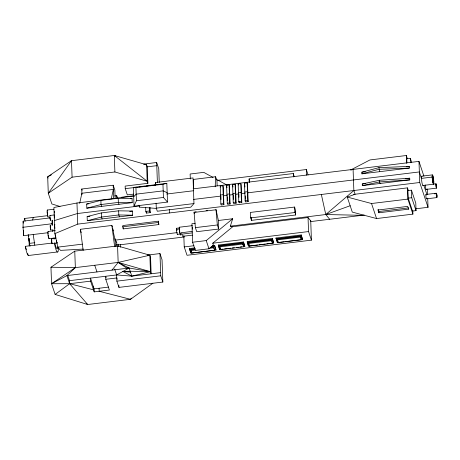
<?xml version="1.0" encoding="UTF-8"?>
<svg xmlns="http://www.w3.org/2000/svg" width="460" height="460" viewBox="0 0 460 460"><rect width="100%" height="100%" fill="white"/><g stroke="black" fill="none" stroke-linecap="round" stroke-linejoin="round"><path stroke-width="0.69" d="M193.275 188.801L193.648 179.4L215.596 176.726L216.959 180.797L217.143 185.782M215.199 186.8L215.596 176.726M192.355 225.641L179.296 227.234L179.273 227.637A4.427 0.586 83.1 0 0 179.826 232.95A4.427 0.586 83.1 0 0 180.728 234.951M58.627 247.451L58.121 251.545L57.546 252.166L56.827 251.511A18.751 2.472 83.1 0 1 54.274 242.799M122.751 226.814L122.826 225.544L158.458 221.208L158.844 224.555L123.211 228.896L122.751 226.814L158.384 222.479L158.458 221.208M123.211 228.896L123.286 227.625M50.082 217.896L23.155 221.168L23.052 227.579M32.683 220.012L33.172 217.683L33.781 217.356M79.66 203.4L81.903 193.246L113.355 189.422L111.268 198.898M50.376 226.061L50.387 227.683M310.73 220.817L308.045 217.528L232.783 226.688L230.345 226.142L232.691 218.742L218.396 220.495L216.027 209.766L194.074 212.434L194.373 213.773M134.032 206.155L136.413 200.755L135.936 187.559L133.354 187.433L134.032 206.155L167.503 202.078L166.83 183.356L133.354 187.433M250.522 217.919L250.861 217.172L251.344 220.38L295.665 214.987L295.521 211.031L294.641 207.046L250.326 212.439L250.522 217.919L294.837 212.526L295.176 211.778L295.665 214.987M294.25 175.973L293.911 176.72L293.428 173.512L249.113 178.905L249.239 182.327M131.313 298.137L130.508 299.31L87.693 304.514L55.131 294.423L51.554 283.722L50.956 267.237L74.756 251.143L117.57 245.933L149.856 255.202L150.558 257.295L151.15 273.78L150.454 271.688L149.856 255.202L118.162 262.413L75.354 267.622L50.956 267.237M133.63 194.131L127.322 194.896L125.235 188.657L125.143 186.087L147.884 183.321L147.286 166.836L146.59 164.749L114.298 155.486L71.49 160.689L48.283 193.269L51.865 203.958L60.001 206.482M436.396 193.637C436.247 202.371 438.748 191.573 434.51 193.867M111.993 270.118L118.162 262.413L117.57 245.933M155.457 185.374L155.353 182.528L193.039 177.945L193.965 203.573L190.785 207.161L157.308 211.238L156.279 208.156L156.095 203.176M133.693 196.799L136.171 194.149L163.185 190.865L167.164 192.723M70.495 161.632L71.49 160.689L72.088 177.18L48.283 193.269L47.69 176.784L71.49 160.689M74.756 251.143L75.354 267.622L66.918 275.597L51.554 283.722L69.627 283.699L90.609 281.146L94.202 291.881L109.382 290.036L105.788 279.3L105.679 276.27L106.128 277.616M351.043 170.016L353.09 169.395L353.849 190.515L325.778 214.532L230.345 226.142M195.149 223.307L191.929 223.704L192.596 242.236L206.23 240.58L232.691 218.742M192.596 242.236L195.339 250.435L208.972 248.774L213.394 245.122L212.756 243.213L232.783 226.688M55.131 294.423L69.627 283.699L93.512 289.823L93.403 286.798M152.887 283.21L130.508 299.31L99.182 291.278L99.073 288.248M51.554 283.722L75.354 267.622M147.344 255.105L159.959 253.569L162.046 259.808L162.852 282.049L118.962 287.391L116.869 281.152L116.644 274.936L129.105 268.036L150.454 271.688L131.813 276.132L116.644 274.936L69.517 280.675L67.712 275.275M51.376 174.834L47.69 176.784L48.139 178.118M350.704 169.958L369.955 159.942L406.306 155.52L407.399 158.786M83.191 249.078L60.478 250.378L57.828 247.135L54.849 233.628L77.734 224.118L419.733 182.499L428.036 207.299L415.311 208.851M412.787 210.623L412.913 214.13L376.556 218.558L352.291 212.1L347.26 197.07L355.097 194.241L353.849 190.515M350.163 205.741L325.778 214.532L321.35 194.471M54.378 220.576L77.349 213.549L139.719 205.959M361.842 172.184L378.908 167.658L409.291 166.405L409.354 168.061L361.899 173.834L361.842 172.184L365.274 171.764M361.899 173.834L378.965 169.309L409.354 168.061M86.675 204.039L100.884 200.382L118.203 198.271L132.06 198.519L132.21 202.664L86.831 208.19L86.675 204.039L88.797 203.786M86.831 208.19L101.033 204.527L118.352 202.423L132.21 202.664M87.13 216.579L101.338 212.917L118.657 210.812L132.514 211.059L132.664 215.205L87.279 220.725L87.13 216.579L89.953 216.234M87.279 220.725L101.487 217.062L118.806 214.958L132.664 215.205M135.936 187.559L162.949 184.27L166.83 183.356M362.267 183.983L379.362 180.285L409.716 178.21L409.779 179.86L362.325 185.633L362.267 183.983L365.7 183.563M362.325 185.633L379.419 181.936L409.779 179.86M133.831 196.075L76.969 202.998L53.906 207.506L54.849 233.628M143.922 164.047L156.664 162.495L158.752 168.734L159.252 182.505M147.286 166.836L156.78 165.68M72.088 177.18L114.896 171.971L147.183 181.234L147.884 183.321M125.235 188.657L133.641 187.634M135.044 187.461L137.149 187.208M139.248 186.95L140.651 186.783M142.755 186.524L144.854 186.271M146.257 186.099L148.361 185.84M150.46 185.587L152.565 185.328M153.968 185.161L155.371 184.989M217.609 180.331L306.314 169.539L308.079 174.823M411.66 162.397L410.297 158.32L406.766 158.752L406.916 162.869M114.626 195.948L116.719 195.695L117.616 198.375M133.797 195.742L121.681 197.213L122.084 197.708M193.625 188.801L418.974 161.38L423.907 176.128M226.596 185.242L229.08 184.943L229.436 186.018L230.086 203.998L227.608 204.303L227.246 203.228L226.596 185.242L227.004 187.703M220.219 186.047L222.887 185.725L223.255 186.817L223.899 204.706L221.231 205.033L220.863 203.941L220.219 186.047L220.581 187.139M232.593 184.564L235.106 184.259L235.468 185.334L236.112 203.216L233.599 203.521L233.237 202.452L232.593 184.564L233.001 187.013M238.159 183.914L240.798 183.592L241.166 184.707L241.81 202.458L239.177 202.779L238.803 201.67L238.159 183.914L238.533 185.023M244.49 183.189L247.146 182.867L247.514 183.977L248.153 201.641L245.502 201.963L245.128 200.853L244.49 183.189L244.961 187.019M166.819 194.011L193.505 190.75M130.669 198.685L132.06 198.519M47.288 210.036L53.837 209.237M406.473 166.75L409.291 166.405M136.413 200.755L163.427 197.466L167.503 202.078M25.151 221.133L24.271 218.511L47.702 215.659M49.985 215.475L54.498 214.923A2.559 0.339 83.1 0 0 54.527 218.034M238.481 192.797L241.12 192.464L241.488 193.591L245.18 193.125M244.812 192.027L247.463 191.693L247.836 192.803M220.541 195L223.209 194.66L223.577 195.77L227.28 195.304M226.924 194.241L229.402 193.93L229.764 195.017L233.272 194.574M232.915 193.511L235.428 193.194L235.79 194.281L238.855 193.896L238.976 197.323M193.413 199.439L220.903 196.081L221.03 199.531M129.726 211.399L132.514 211.059M156.279 208.156L193.965 203.573M421.688 176.186L432.348 174.886M405.49 178.721L409.716 178.21M145.826 211.422L149.649 210.956L150.213 212.635L146.383 213.101L145.826 211.422L145.682 207.466M23.034 227.286L52.049 223.744L52.331 224.589M245.128 200.853L247.785 200.531L248.153 201.641M238.803 201.67L241.437 201.348L241.81 202.458M220.863 203.941L223.531 203.613L223.899 204.706M227.246 203.228L229.73 202.929L230.086 203.998M233.237 202.452L235.756 202.141L236.112 203.216M433.688 181.619L432.291 181.769L433.688 181.608L433.826 182.637A4.692 0.621 83.1 0 1 433.101 183.385A4.692 0.621 83.1 0 1 432.181 177.439L432.153 176.692M194.752 211.962L196.167 211.79M206.08 210.588L207.494 210.415M433.257 184.121L436.028 183.781M422.918 185.483L433.579 184.19M48.053 231.478L55.257 230.604M353.677 194.413L407.479 187.87L408.353 190.48M23.034 227.016L23.678 235.669L47.823 232.737M83.168 250.343L80.425 229.293L111.878 225.469L112.251 226.843M411.447 190.17L407.916 190.601L408.192 198.156L412.511 211.065L416.041 210.634L415.771 203.078L411.447 190.17L411.723 197.725L416.041 210.634M426.115 189.411L436.505 188.146A2.208 0.293 83.1 0 0 436.419 185.023A2.208 0.293 83.1 0 0 435.879 184.719A2.208 0.293 83.1 0 0 436.505 188.146M49.019 238.671L55.562 237.872M51.532 238.855L55.93 238.32M425.954 194.471L436.339 193.206M29.469 243.363L34.822 242.713M408.192 198.156L411.723 197.725M347.26 197.07L371.525 203.521L407.882 199.099L412.913 214.13M57.345 251.982L28.347 255.513L27.83 255.041A18.751 2.472 83.1 0 1 25.277 246.33L52.187 243.052M177.571 233.91A3.306 0.437 83.1 0 1 176.985 233.427A3.306 0.437 83.1 0 1 176.439 229.471L176.393 228.281L179.446 227.913L179.486 229.103A3.306 0.437 83.1 0 0 179.624 230.748M52.072 243.581L57.103 242.972M426.483 198.852L436.873 197.587A2.208 0.293 83.1 0 0 436.724 194.275A2.208 0.293 83.1 0 0 436.224 194.327A2.208 0.293 83.1 0 0 436.873 197.587M176.439 229.471L179.486 228.93M195.391 227.637L217.344 224.963L218.701 229.034L196.748 231.696L195.391 227.637L194.045 212.048M57.828 247.135L82.248 244.162M114.62 246.514L111.878 225.469L115.098 240.166L177.347 232.593M181.723 232.72L192.182 231.386M177.41 234.364L180.458 233.996M181.717 232.662L181.786 234.174L192.251 232.904M378.097 209.317L378.839 211.519L408.578 207.903L408.624 209.156L378.885 212.779L377.959 210.019L407.698 206.402L408.624 209.156M192.326 235.146L182.557 236.336L181.786 234.174M116.38 244.524L118.479 244.271L118.996 244.904L184.471 236.94M310.437 221.611L364.28 215.061M212.756 243.213L308.551 231.558L311.426 240.149L187.024 255.283L184.224 246.916L183.816 235.583M184.224 246.916L193.965 245.726M212.612 245.72L214.693 245.467L215.993 250.067L190.745 253.144L189.439 248.544L194.689 247.905M223.1 249.101L219.598 249.527L218.299 245.03L243.547 241.96L244.846 246.456L243.443 246.623M266.691 243.869L273.7 243.018L272.4 238.447L247.152 241.517L248.452 246.088L257.571 244.979M284.291 241.742L277.311 242.592L276.011 238.01L301.26 234.933L302.559 239.522L300.426 239.781M218.322 245.726L243.57 242.65L244.846 246.456M189.468 249.337L195.373 248.618M211.249 246.686L214.722 246.267L215.993 250.067M247.181 242.288L272.429 239.211L273.7 243.018M276.04 238.792L301.288 235.715L302.559 239.522M219.523 246.14L242.736 243.317L243.645 246.037L243.673 246.802L220.461 249.63L219.523 246.14L220.461 249.63M248.446 242.73L271.549 239.919L272.435 242.575L272.464 243.311L249.36 246.123L248.446 242.73L249.36 246.123M277.259 239.217L300.432 236.394L301.34 239.096L301.363 239.804L278.185 242.621L277.259 239.217L278.185 242.621M210.266 247.48L213.727 247.054L214.596 250.28L191.762 253.058L190.894 249.837L195.046 249.331M219.552 246.911L242.765 244.087L243.673 246.802M248.475 243.466L271.572 240.655L272.464 243.311M277.282 239.924L300.46 237.107L301.363 239.804M190.917 250.545L195.069 250.039M208.909 248.354L213.756 247.767L214.596 250.28M224.503 248.929L227.309 248.59M228.712 248.417L230.816 248.164M232.219 247.992L234.324 247.733M236.428 247.48L238.533 247.221M239.936 247.054L242.04 246.796M258.974 244.812L265.288 244.041M285.689 241.575L299.719 239.867M105.788 279.3L116.754 277.961L117.173 279.214M131.813 276.132L129.105 268.036L127.017 268.289L118.162 262.413L150.454 271.688L130.174 271.239L122.877 271.486L131.813 276.132L160.649 272.625M116.869 281.152L160.764 275.81L162.852 282.049M90.609 281.146L90.499 278.122L94.093 288.857L108.589 287.092M81.949 194.666L81.754 189.014L113.206 185.219L114.856 190.141L115.149 198.634M145.193 164.72L146.59 164.749L147.183 181.234L114.298 155.486L114.896 171.971M362.152 215.32L325.778 214.532L329.653 219.27M138.966 205.189L139.621 207.144L156.434 208.426M127.702 267.921L129.105 268.036L118.162 262.413M122.877 271.486L130.456 272.084M143.836 164.277L146.59 164.749M115.517 156.107L114.298 155.486L115.483 156.268M213.032 177.439L203.763 172.362L190.13 174.018L190.314 179.009M216.119 179.13L227.24 185.225M86.589 303.629L87.693 304.514L69.627 283.699L66.918 275.597L127.017 268.289L127.006 267.869M50.824 229.459L50.45 228.131M115.098 240.166L116.708 242.138M380.178 183.465L379.419 181.936L379.362 180.285M50.404 219.656L49.996 217.511M51.756 239.936L51.779 242.253M423.815 185.276L426.978 194.724M379.753 171.66L378.908 167.658M371.525 203.521L376.556 218.558M276.011 238.01L277.07 241.178M247.463 191.705L247.836 192.815L419.353 171.936L421.515 178.739A4.692 0.621 83.1 0 0 422.217 183.873A4.692 0.621 83.1 0 0 423.05 185.259M247.365 242.155L248.452 246.088M218.299 245.03L219.598 249.527M206.23 240.58L208.972 248.774M190.894 249.837L191.527 251.723M189.439 248.544L190.716 252.344M155.353 182.528L155.762 183.758M118.973 204.274L118.352 202.423L118.203 198.271M119.427 216.815L118.806 214.958L118.657 210.812M101.654 206.385L101.033 204.527L100.884 200.382M102.108 218.92L101.487 217.062L101.338 212.917M114.661 269.008L116.644 274.936M81.754 189.014L82.168 190.244M94.737 265.265L96.968 271.94M25.277 246.33L26.375 249.607M27.692 253.546L28.347 255.513M112.625 228.223L113.373 230.983M179.296 227.234L179.446 227.913M176.393 228.281L176.939 230.748M158.384 222.479L158.844 224.555M80.425 229.293L81.19 232.794M53.912 238.05L54.113 239.194M34.787 245.174L33.206 234.514M249.113 178.905L249.596 182.114M52.486 230.058L52.624 231.449M29.21 241.115L28.974 238.556L29.233 245.812M215.993 209.38L217.344 224.963M52.141 225.469L52.049 223.485M432.291 177.416L432.291 177.428A3.973 0.523 83.1 0 0 433.441 183.482A3.973 0.523 83.1 0 0 433.234 177.681A3.973 0.523 83.1 0 0 432.291 177.451L432.17 177.071L421.504 178.382L421.492 177.991M52.066 224.049L52.014 220.202M433.809 181.959L433.774 181.251A4.692 0.621 83.1 0 0 432.814 175.484A4.692 0.621 83.1 0 0 432.159 176.726M116.702 242.109L116.863 246.382M115.109 238.602L115.402 246.416M427.374 188.997L427.576 194.626M427.702 198.156L428.036 207.299M418.974 161.38L419.733 182.499M410.297 158.32L410.447 162.443M406.306 155.52L406.588 163.237M407.479 187.87L407.882 199.099M378.839 211.519L378.885 212.779M310.713 220.3L311.426 240.149M306.314 169.539L306.515 175.145M308.045 217.528L308.551 231.558M301.26 234.933L301.288 235.715M300.432 236.394L300.46 237.107M293.428 173.512L293.555 176.939M294.641 207.046L294.837 212.526M277.282 241.81L277.311 242.592M272.4 238.447L272.429 239.211M271.549 239.919L271.572 240.655M251.252 217.741L251.344 220.38M247.146 182.867L247.785 200.531M245.283 195.856L245.404 199.249M243.547 241.96L243.57 242.65M240.798 183.592L241.437 201.348M242.736 243.317L242.765 244.087M239.125 201.417L239.177 202.779M235.106 184.259L235.756 202.141M233.3 195.276L233.45 199.398M229.08 184.943L229.73 202.929M227.332 196.702L227.481 200.847M222.887 185.725L223.531 203.613M218.396 220.495L218.701 229.034M214.693 245.467L214.722 246.267M213.727 247.054L213.756 247.767M191.734 252.35L191.762 253.058M169.297 209.501L169.424 212.957M162.949 184.27L163.427 197.466M156.664 162.495L157.395 182.62M159.959 253.569L160.764 275.81M150.017 207.368L150.213 212.635M149.529 207.661L149.649 210.956M146.337 211.784L146.383 213.101M139.57 205.723L139.621 207.144M120.278 244.409L120.382 247.256M116.719 195.695L116.823 198.513M118.479 244.271L118.553 246.387M118.887 285.482L118.962 287.391M94.093 288.857L94.202 291.881M76.969 202.998L77.734 224.118M69.517 280.675L69.627 283.699M23.155 221.168L23.23 223.146M23.489 230.402L23.678 235.669M113.206 185.219L113.677 198.657M57.23 242.69A2.38 0.316 83.1 0 1 56.505 240.528M52.221 242.943A2.38 0.316 83.1 0 1 51.802 242.978A2.38 0.316 83.1 0 1 51.376 239.798A2.38 0.316 83.1 0 1 51.727 239.211M29.204 239.792A12.96 1.708 83.1 0 1 29.009 238.464M28.75 236.457A12.96 1.708 83.1 0 1 28.601 235.106M54.878 243.179A15.479 2.041 83.1 0 0 56.563 248.377L57.155 248.912A15.479 2.041 83.1 0 0 57.948 246.888M52.98 230.822A15.479 2.041 83.1 0 1 52.865 229.517M52.601 225.038A15.479 2.041 83.1 0 1 52.71 220.254M24.271 218.5A18.751 2.472 83.1 0 1 25.024 219.437M49.111 238.447A3.64 0.483 83.1 0 1 48.099 235.457A3.64 0.483 83.1 0 1 48.185 231.501M48.932 237.699A2.714 0.356 83.1 0 1 48.737 237.653M48.49 236.917A2.714 0.356 83.1 0 1 48.162 234.985M48.058 233.651A2.714 0.356 83.1 0 1 48.081 232.697M55.936 237.504A3.64 0.483 83.1 0 1 55.602 236.331M55.441 235.503A3.64 0.483 83.1 0 1 55.303 234.583M54.981 228.384A2.559 0.339 83.1 0 1 54.682 225.578A2.559 0.339 83.1 0 1 54.947 224.762M51.077 229.592A2.559 0.339 83.1 0 1 50.623 229.626A2.559 0.339 83.1 0 1 50.175 226.216A2.559 0.339 83.1 0 1 50.548 225.584M421.492 178.026A4.692 0.621 83.1 0 1 422.044 176.519M426.242 189.209A2.208 0.293 83.1 0 1 425.638 187.623A2.208 0.293 83.1 0 1 425.638 185.046M48.334 217.034A3.64 0.483 83.1 0 1 47.259 213.48A3.64 0.483 83.1 0 1 47.575 210.358M54.516 213.078A3.64 0.483 83.1 0 1 54.343 211.232M48.07 216.327A2.714 0.356 83.1 0 1 47.719 215.475M47.593 214.906A2.714 0.356 83.1 0 1 47.276 211.669M50.703 220.248A2.559 0.339 83.1 0 1 49.927 217.925A2.559 0.339 83.1 0 1 50.197 215.855M426.61 198.191A2.208 0.293 83.1 0 1 426.202 198.231A2.208 0.293 83.1 0 1 425.822 195.132A2.208 0.293 83.1 0 1 426.236 195.092M30.032 246.203A15.479 2.041 83.1 0 1 29.612 244.208L28.968 240.499A15.479 2.041 83.1 0 1 28.204 234.514M192.539 229.172A4.427 0.586 83.1 0 1 192.349 226.964M180.556 233.875A3.306 0.437 83.1 0 1 180.331 233.893M180.032 233.059A3.306 0.437 83.1 0 1 179.745 231.598M435.953 184.621C436.615 192.234 436.919 183.764 435.953 184.621"/></g></svg>
